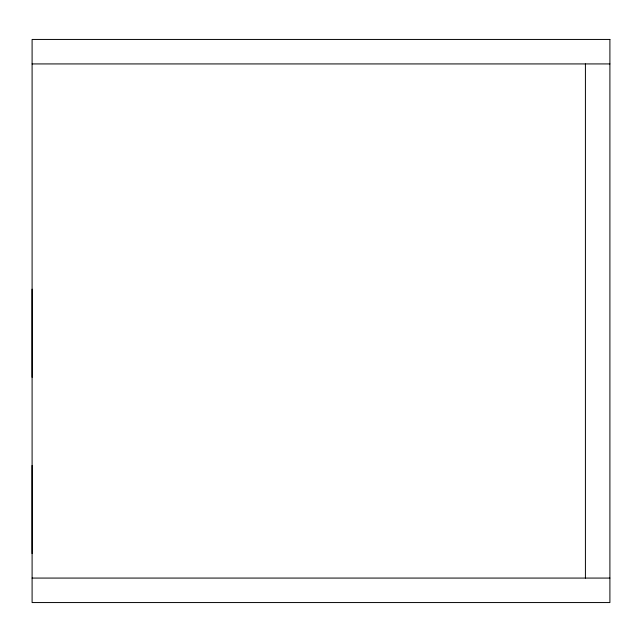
<?xml version="1.0" encoding="UTF-8"?>
<svg xmlns="http://www.w3.org/2000/svg" width="642" height="642" viewBox="0 0 642 642"><rect width="100%" height="100%" fill="white"/><g stroke="black" fill="none" stroke-linecap="round" stroke-linejoin="round"><path stroke-width="0.96" d="M32.1 553.589L32.1 465.45M32.1 377.311L32.1 289.173M32.1 63.927L609.9 63.927M32.1 578.073L609.9 578.073M585.416 63.927L585.416 578.073M609.9 39.443L32.1 39.443L32.1 602.557L609.9 602.557L609.9 39.443"/></g></svg>
